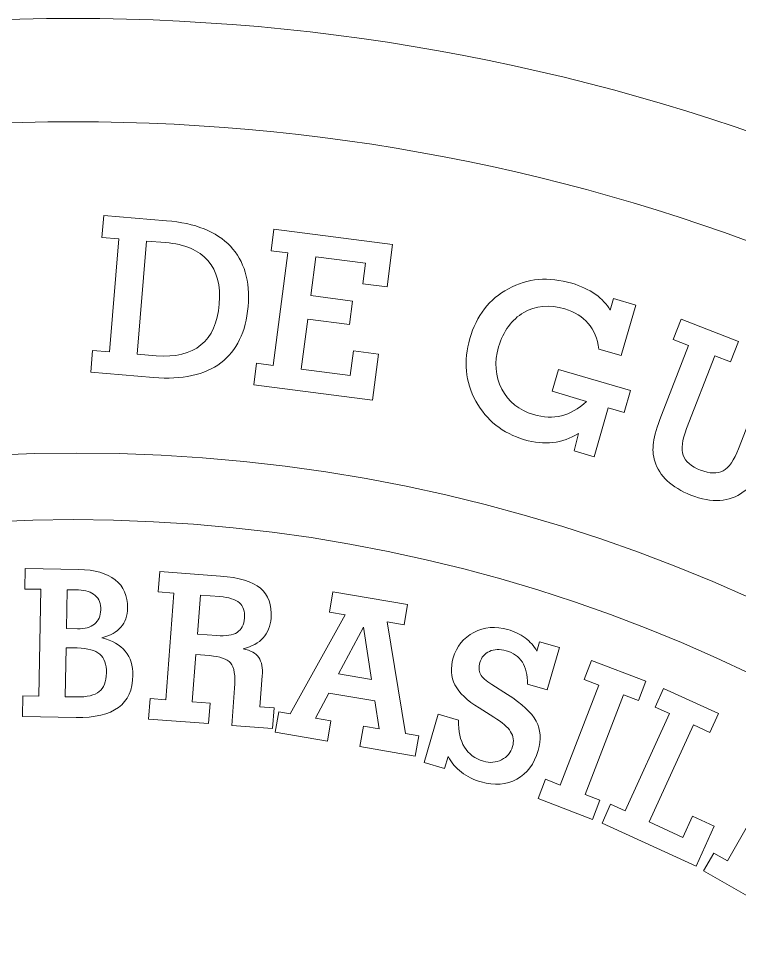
# Model space of a CAD drawing. Header units: millimetres. Extents: x -30 to 30, y -30 to 30.
# Drawn here: x -0.8 to 9.69, y 16.57 to 30 of the extents above; entities that cross this region are included whole.
import ezdxf

# ---------------------------------------------------------------- set-up
doc = ezdxf.new("R2010")
doc.units = ezdxf.units.MM
doc.header["$MEASUREMENT"] = 0
doc.layers.add('Camada 1', color=7, linetype='Continuous')

msp = doc.modelspace()

# ---------------------------------------------------------------- linework, layer by layer
at = {"layer": 'Camada 1', "lineweight": 20}
for points, knots in [([(0, 30), (16.5685, 30), (30, 16.5685), (30, 0), (30, 0), (30, -16.5686), (16.5685, -30), (0, -30), (0, -30), (-16.5685, -30), (-30, -16.5686), (-30, 0), (-30, 0), (-30, 16.5685), (-16.5685, 30), (0, 30)], [0, 0, 0, 0, 0.2, 0.2, 0.2, 0.2, 0.4, 0.4, 0.4, 0.4, 0.6, 0.6, 0.6, 0.6, 1, 1, 1, 1]), ([(0, 28.5), (15.7401, 28.5), (28.5, 15.7401), (28.5, 0), (28.5, 0), (28.5, -15.7401), (15.7401, -28.5), (0, -28.5), (0, -28.5), (-15.7401, -28.5), (-28.5, -15.7401), (-28.5, 0), (-28.5, 0), (-28.5, 15.7401), (-15.7401, 28.5), (0, 28.5)], [0, 0, 0, 0, 0.2, 0.2, 0.2, 0.2, 0.4, 0.4, 0.4, 0.4, 0.6, 0.6, 0.6, 0.6, 1, 1, 1, 1]), ([(1.3566, 27.0615), (1.7745, 27.0268), (2.0838, 26.9032), (2.2852, 26.6904), (2.2852, 26.6904), (2.4867, 26.4776), (2.5723, 26.186), (2.5414, 25.8152), (2.5414, 25.8152), (2.5107, 25.4455), (2.3784, 25.1722), (2.145, 24.9958), (2.145, 24.9958), (1.9112, 24.8193), (1.5853, 24.7482), (1.168, 24.7829), (1.168, 24.7829), (1.168, 24.7829), (0.254, 24.8582), (0.254, 24.8582), (0.254, 24.8582), (0.254, 24.8582), (0.2803, 25.1755), (0.2803, 25.1755), (0.2803, 25.1755), (0.2803, 25.1755), (0.5246, 25.1556), (0.5246, 25.1556), (0.5246, 25.1556), (0.5246, 25.1556), (0.6608, 26.7995), (0.6608, 26.7995), (0.6608, 26.7995), (0.6608, 26.7995), (0.4164, 26.8194), (0.4164, 26.8194), (0.4164, 26.8194), (0.4164, 26.8194), (0.4426, 27.1367), (0.4426, 27.1367), (0.4426, 27.1367), (0.4426, 27.1367), (1.3566, 27.0615), (1.3566, 27.0615)], [0, 0, 0, 0, 0.0833333, 0.0833333, 0.0833333, 0.0833333, 0.1666667, 0.1666667, 0.1666667, 0.1666667, 0.25, 0.25, 0.25, 0.25, 0.3333333, 0.3333333, 0.3333333, 0.3333333, 0.4166667, 0.4166667, 0.4166667, 0.4166667, 0.5, 0.5, 0.5, 0.5, 0.5833333, 0.5833333, 0.5833333, 0.5833333, 0.6666667, 0.6666667, 0.6666667, 0.6666667, 0.75, 0.75, 0.75, 0.75, 0.8333333, 0.8333333, 0.8333333, 0.8333333, 1, 1, 1, 1]), ([(2.6255, 24.6747), (2.6255, 24.6747), (2.666, 24.9892), (2.666, 24.9892), (2.666, 24.9892), (2.666, 24.9892), (2.9075, 24.9578), (2.9075, 24.9578), (2.9075, 24.9578), (2.9075, 24.9578), (3.1191, 26.5942), (3.1191, 26.5942), (3.1191, 26.5942), (3.1191, 26.5942), (2.8777, 26.6256), (2.8777, 26.6256), (2.8777, 26.6256), (2.8777, 26.6256), (2.9187, 26.9402), (2.9187, 26.9402), (2.9187, 26.9402), (2.9187, 26.9402), (4.6441, 26.7168), (4.6441, 26.7168), (4.6441, 26.7168), (4.6441, 26.7168), (4.5641, 26.1003), (4.5641, 26.1003), (4.5641, 26.1003), (4.5641, 26.1003), (4.2114, 26.1459), (4.2114, 26.1459), (4.2114, 26.1459), (4.2114, 26.1459), (4.2498, 26.4447), (4.2498, 26.4447), (4.2498, 26.4447), (4.2498, 26.4447), (3.5254, 26.5384), (3.5254, 26.5384), (3.5254, 26.5384), (3.5254, 26.5384), (3.4525, 25.9727), (3.4525, 25.9727), (3.4525, 25.9727), (3.4525, 25.9727), (4.0599, 25.8943), (4.0599, 25.8943), (4.0599, 25.8943), (4.0599, 25.8943), (4.0158, 25.5542), (4.0158, 25.5542), (4.0158, 25.5542), (4.0158, 25.5542), (3.4084, 25.6328), (3.4084, 25.6328), (3.4084, 25.6328), (3.4084, 25.6328), (3.3142, 24.9052), (3.3142, 24.9052), (3.3142, 24.9052), (3.3142, 24.9052), (4.0264, 24.813), (4.0264, 24.813), (4.0264, 24.813), (4.0264, 24.813), (4.0725, 25.1688), (4.0725, 25.1688), (4.0725, 25.1688), (4.0725, 25.1688), (4.4374, 25.1217), (4.4374, 25.1217), (4.4374, 25.1217), (4.4374, 25.1217), (4.3508, 24.4513), (4.3508, 24.4513), (4.3508, 24.4513), (4.3508, 24.4513), (2.6255, 24.6747), (2.6255, 24.6747)], [0, 0, 0, 0, 0.047619, 0.047619, 0.047619, 0.047619, 0.0952381, 0.0952381, 0.0952381, 0.0952381, 0.1428571, 0.1428571, 0.1428571, 0.1428571, 0.1904762, 0.1904762, 0.1904762, 0.1904762, 0.2380952, 0.2380952, 0.2380952, 0.2380952, 0.2857143, 0.2857143, 0.2857143, 0.2857143, 0.3333333, 0.3333333, 0.3333333, 0.3333333, 0.3809524, 0.3809524, 0.3809524, 0.3809524, 0.4285714, 0.4285714, 0.4285714, 0.4285714, 0.4761905, 0.4761905, 0.4761905, 0.4761905, 0.5238095, 0.5238095, 0.5238095, 0.5238095, 0.5714286, 0.5714286, 0.5714286, 0.5714286, 0.6190476, 0.6190476, 0.6190476, 0.6190476, 0.6666667, 0.6666667, 0.6666667, 0.6666667, 0.7142857, 0.7142857, 0.7142857, 0.7142857, 0.7619048, 0.7619048, 0.7619048, 0.7619048, 0.8095238, 0.8095238, 0.8095238, 0.8095238, 0.8571429, 0.8571429, 0.8571429, 0.8571429, 0.9047619, 0.9047619, 0.9047619, 0.9047619, 1, 1, 1, 1]), ([(1.067, 26.7659), (1.067, 26.7659), (0.9308, 25.122), (0.9308, 25.122), (0.9308, 25.122), (0.9308, 25.122), (1.2069, 25.0992), (1.2069, 25.0992), (1.2069, 25.0992), (1.4846, 25.0758), (1.7014, 25.128), (1.8561, 25.2557), (1.8561, 25.2557), (2.0114, 25.3834), (2.1004, 25.5813), (2.1226, 25.85), (2.1226, 25.85), (2.1448, 26.1197), (2.09, 26.3301), (1.958, 26.4812), (1.958, 26.4812), (1.8255, 26.6328), (1.6207, 26.7197), (1.3431, 26.743), (1.3431, 26.743), (1.3431, 26.743), (1.067, 26.7659), (1.067, 26.7659)], [0, 0, 0, 0, 0.125, 0.125, 0.125, 0.125, 0.25, 0.25, 0.25, 0.25, 0.375, 0.375, 0.375, 0.375, 0.5, 0.5, 0.5, 0.5, 0.625, 0.625, 0.625, 0.625, 0.75, 0.75, 0.75, 0.75, 1, 1, 1, 1]), ([(7.3448, 23.9682), (7.2283, 23.897), (7.1049, 23.8539), (6.9736, 23.8388), (6.9736, 23.8388), (6.8429, 23.8237), (6.7059, 23.8372), (6.562, 23.8793), (6.562, 23.8793), (6.2421, 23.9731), (6.0059, 24.1599), (5.8531, 24.4406), (5.8531, 24.4406), (5.7001, 24.7209), (5.6711, 25.0242), (5.7659, 25.3488), (5.7659, 25.3488), (5.8635, 25.681), (6.0503, 25.923), (6.3273, 26.0737), (6.3273, 26.0737), (6.6044, 26.2245), (6.9114, 26.2509), (7.2477, 26.1523), (7.2477, 26.1523), (7.3794, 26.1134), (7.4936, 26.0607), (7.5897, 25.9934), (7.5897, 25.9934), (7.6864, 25.926), (7.7583, 25.8486), (7.8057, 25.7617), (7.8057, 25.7617), (7.8057, 25.7617), (7.8552, 25.9299), (7.8552, 25.9299), (7.8552, 25.9299), (7.8552, 25.9299), (8.1789, 25.835), (8.1789, 25.835), (8.1789, 25.835), (8.1789, 25.835), (7.9641, 25.102), (7.9641, 25.102), (7.9641, 25.102), (7.9641, 25.102), (7.6405, 25.1969), (7.6405, 25.1969), (7.6405, 25.1969), (7.6212, 25.3483), (7.5702, 25.4722), (7.4873, 25.5697), (7.4873, 25.5697), (7.4039, 25.6667), (7.2903, 25.7368), (7.1458, 25.7789), (7.1458, 25.7789), (6.9222, 25.8444), (6.7232, 25.8269), (6.5488, 25.7261), (6.5488, 25.7261), (6.3741, 25.6249), (6.253, 25.4584), (6.1848, 25.2263), (6.1848, 25.2263), (6.1198, 25.0042), (6.1358, 24.8004), (6.2317, 24.615), (6.2317, 24.615), (6.3276, 24.4296), (6.4808, 24.306), (6.6908, 24.2447), (6.6908, 24.2447), (6.8384, 24.2015), (6.9744, 24.1954), (7.0988, 24.2264), (7.0988, 24.2264), (7.2232, 24.2569), (7.3445, 24.327), (7.4622, 24.4358), (7.4622, 24.4358), (7.4622, 24.4358), (6.9608, 24.5823), (6.9608, 24.5823), (6.9608, 24.5823), (6.9608, 24.5823), (7.0541, 24.8996), (7.0541, 24.8996), (7.0541, 24.8996), (7.0541, 24.8996), (8.1013, 24.5932), (8.1013, 24.5932), (8.1013, 24.5932), (8.1013, 24.5932), (8.008, 24.2759), (8.008, 24.2759), (8.008, 24.2759), (8.008, 24.2759), (7.7796, 24.343), (7.7796, 24.343), (7.7796, 24.343), (7.7796, 24.343), (7.5717, 23.6323), (7.5717, 23.6323), (7.5717, 23.6323), (7.5717, 23.6323), (7.284, 23.7159), (7.284, 23.7159), (7.284, 23.7159), (7.284, 23.7159), (7.3448, 23.9682), (7.3448, 23.9682)], [0, 0, 0, 0, 0.0344828, 0.0344828, 0.0344828, 0.0344828, 0.0689655, 0.0689655, 0.0689655, 0.0689655, 0.1034483, 0.1034483, 0.1034483, 0.1034483, 0.137931, 0.137931, 0.137931, 0.137931, 0.1724138, 0.1724138, 0.1724138, 0.1724138, 0.2068966, 0.2068966, 0.2068966, 0.2068966, 0.2413793, 0.2413793, 0.2413793, 0.2413793, 0.2758621, 0.2758621, 0.2758621, 0.2758621, 0.3103448, 0.3103448, 0.3103448, 0.3103448, 0.3448276, 0.3448276, 0.3448276, 0.3448276, 0.3793103, 0.3793103, 0.3793103, 0.3793103, 0.4137931, 0.4137931, 0.4137931, 0.4137931, 0.4482759, 0.4482759, 0.4482759, 0.4482759, 0.4827586, 0.4827586, 0.4827586, 0.4827586, 0.5172414, 0.5172414, 0.5172414, 0.5172414, 0.5517241, 0.5517241, 0.5517241, 0.5517241, 0.5862069, 0.5862069, 0.5862069, 0.5862069, 0.6206897, 0.6206897, 0.6206897, 0.6206897, 0.6551724, 0.6551724, 0.6551724, 0.6551724, 0.6896552, 0.6896552, 0.6896552, 0.6896552, 0.7241379, 0.7241379, 0.7241379, 0.7241379, 0.7586207, 0.7586207, 0.7586207, 0.7586207, 0.7931034, 0.7931034, 0.7931034, 0.7931034, 0.8275862, 0.8275862, 0.8275862, 0.8275862, 0.862069, 0.862069, 0.862069, 0.862069, 0.8965517, 0.8965517, 0.8965517, 0.8965517, 0.9310345, 0.9310345, 0.9310345, 0.9310345, 1, 1, 1, 1]), ([(8.9179, 24.0412), (8.8525, 23.873), (8.8359, 23.7434), (8.8674, 23.6529), (8.8674, 23.6529), (8.8996, 23.5623), (8.9837, 23.4902), (9.1195, 23.4376), (9.1195, 23.4376), (9.2543, 23.385), (9.3644, 23.3816), (9.4492, 23.4281), (9.4492, 23.4281), (9.5333, 23.474), (9.6082, 23.5801), (9.673, 23.7468), (9.673, 23.7468), (9.673, 23.7468), (10.0855, 24.8044), (10.0855, 24.8044), (10.0855, 24.8044), (10.0855, 24.8044), (9.8603, 24.892), (9.8603, 24.892), (9.8603, 24.892), (9.8603, 24.892), (9.9756, 25.1871), (9.9756, 25.1871), (9.9756, 25.1871), (9.9756, 25.1871), (10.8101, 24.8618), (10.8101, 24.8618), (10.8101, 24.8618), (10.8101, 24.8618), (10.6947, 24.5667), (10.6947, 24.5667), (10.6947, 24.5667), (10.6947, 24.5667), (10.4694, 24.6544), (10.4694, 24.6544), (10.4694, 24.6544), (10.4694, 24.6544), (10.0739, 23.6402), (10.0739, 23.6402), (10.0739, 23.6402), (10.0139, 23.4863), (9.9597, 23.3727), (9.9114, 23.3002), (9.9114, 23.3002), (9.8632, 23.2273), (9.8064, 23.1671), (9.7412, 23.1196), (9.7412, 23.1196), (9.6411, 23.0451), (9.5278, 23.004), (9.4008, 22.9969), (9.4008, 22.9969), (9.2738, 22.9891), (9.1331, 23.0153), (8.9792, 23.0753), (8.9792, 23.0753), (8.8385, 23.1302), (8.7248, 23.1986), (8.6371, 23.2802), (8.6371, 23.2802), (8.55, 23.3619), (8.4893, 23.4572), (8.4551, 23.5658), (8.4551, 23.5658), (8.4288, 23.6495), (8.4226, 23.7405), (8.4355, 23.8389), (8.4355, 23.8389), (8.4484, 23.9377), (8.4867, 24.0695), (8.551, 24.234), (8.551, 24.234), (8.551, 24.234), (8.9464, 25.2482), (8.9464, 25.2482), (8.9464, 25.2482), (8.9464, 25.2482), (8.7212, 25.3364), (8.7212, 25.3364), (8.7212, 25.3364), (8.7212, 25.3364), (8.8365, 25.6315), (8.8365, 25.6315), (8.8365, 25.6315), (8.8365, 25.6315), (9.671, 25.3057), (9.671, 25.3057), (9.671, 25.3057), (9.671, 25.3057), (9.5556, 25.0106), (9.5556, 25.0106), (9.5556, 25.0106), (9.5556, 25.0106), (9.3304, 25.0989), (9.3304, 25.0989), (9.3304, 25.0989), (9.3304, 25.0989), (8.9179, 24.0412), (8.9179, 24.0412)], [0, 0, 0, 0, 0.037037, 0.037037, 0.037037, 0.037037, 0.0740741, 0.0740741, 0.0740741, 0.0740741, 0.1111111, 0.1111111, 0.1111111, 0.1111111, 0.1481481, 0.1481481, 0.1481481, 0.1481481, 0.1851852, 0.1851852, 0.1851852, 0.1851852, 0.2222222, 0.2222222, 0.2222222, 0.2222222, 0.2592593, 0.2592593, 0.2592593, 0.2592593, 0.2962963, 0.2962963, 0.2962963, 0.2962963, 0.3333333, 0.3333333, 0.3333333, 0.3333333, 0.3703704, 0.3703704, 0.3703704, 0.3703704, 0.4074074, 0.4074074, 0.4074074, 0.4074074, 0.4444444, 0.4444444, 0.4444444, 0.4444444, 0.4814815, 0.4814815, 0.4814815, 0.4814815, 0.5185185, 0.5185185, 0.5185185, 0.5185185, 0.5555556, 0.5555556, 0.5555556, 0.5555556, 0.5925926, 0.5925926, 0.5925926, 0.5925926, 0.6296296, 0.6296296, 0.6296296, 0.6296296, 0.6666667, 0.6666667, 0.6666667, 0.6666667, 0.7037037, 0.7037037, 0.7037037, 0.7037037, 0.7407407, 0.7407407, 0.7407407, 0.7407407, 0.7777778, 0.7777778, 0.7777778, 0.7777778, 0.8148148, 0.8148148, 0.8148148, 0.8148148, 0.8518519, 0.8518519, 0.8518519, 0.8518519, 0.8888889, 0.8888889, 0.8888889, 0.8888889, 0.9259259, 0.9259259, 0.9259259, 0.9259259, 1, 1, 1, 1]), ([(0.0541, 23.6848), (13.1709, 23.6848), (23.8041, 13.0516), (23.8041, -0.0652), (23.8041, -0.0652), (23.8041, -13.182), (13.1709, -23.8152), (0.0541, -23.8152), (0.0541, -23.8152), (-13.0627, -23.8152), (-23.6959, -13.182), (-23.6959, -0.0652), (-23.6959, -0.0652), (-23.6959, 13.0516), (-13.0627, 23.6848), (0.0541, 23.6848)], [0, 0, 0, 0, 0.2, 0.2, 0.2, 0.2, 0.4, 0.4, 0.4, 0.4, 0.6, 0.6, 0.6, 0.6, 1, 1, 1, 1]), ([(0, 22.7174), (12.5464, 22.7174), (22.7174, 12.5464), (22.7174, 0), (22.7174, 0), (22.7174, -12.5464), (12.5464, -22.7174), (0, -22.7174), (0, -22.7174), (-12.5464, -22.7174), (-22.7174, -12.5464), (-22.7174, 0), (-22.7174, 0), (-22.7174, 12.5464), (-12.5464, 22.7174), (0, 22.7174)], [0, 0, 0, 0, 0.2, 0.2, 0.2, 0.2, 0.4, 0.4, 0.4, 0.4, 0.6, 0.6, 0.6, 0.6, 1, 1, 1, 1]), ([(-0.7365, 19.8567), (-0.7365, 19.8567), (-0.7311, 20.1554), (-0.7311, 20.1554), (-0.7311, 20.1554), (-0.7311, 20.1554), (-0.5011, 20.1512), (-0.5011, 20.1512), (-0.5011, 20.1512), (-0.5011, 20.1512), (-0.473, 21.7051), (-0.473, 21.7051), (-0.473, 21.7051), (-0.473, 21.7051), (-0.703, 21.7092), (-0.703, 21.7092), (-0.703, 21.7092), (-0.703, 21.7092), (-0.6976, 22.008), (-0.6976, 22.008), (-0.6976, 22.008), (-0.6976, 22.008), (0.0797, 21.994), (0.0797, 21.994), (0.0797, 21.994), (0.3123, 21.9897), (0.4897, 21.9397), (0.6116, 21.8434), (0.6116, 21.8434), (0.7334, 21.7475), (0.7927, 21.6109), (0.7895, 21.4341), (0.7895, 21.4341), (0.7875, 21.3197), (0.7554, 21.2265), (0.6938, 21.1549), (0.6938, 21.1549), (0.6322, 21.0838), (0.5396, 21.0327), (0.4166, 21.002), (0.4166, 21.002), (0.5663, 20.963), (0.6796, 20.8971), (0.7562, 20.8045), (0.7562, 20.8045), (0.8327, 20.7115), (0.87, 20.5952), (0.8675, 20.4554), (0.8675, 20.4554), (0.8637, 20.2452), (0.793, 20.0891), (0.6558, 19.9874), (0.6558, 19.9874), (0.5179, 19.8858), (0.3133, 19.8377), (0.0409, 19.8426), (0.0409, 19.8426), (0.0409, 19.8426), (-0.7365, 19.8567), (-0.7365, 19.8567)], [0, 0, 0, 0, 0.0625, 0.0625, 0.0625, 0.0625, 0.125, 0.125, 0.125, 0.125, 0.1875, 0.1875, 0.1875, 0.1875, 0.25, 0.25, 0.25, 0.25, 0.3125, 0.3125, 0.3125, 0.3125, 0.375, 0.375, 0.375, 0.375, 0.4375, 0.4375, 0.4375, 0.4375, 0.5, 0.5, 0.5, 0.5, 0.5625, 0.5625, 0.5625, 0.5625, 0.625, 0.625, 0.625, 0.625, 0.6875, 0.6875, 0.6875, 0.6875, 0.75, 0.75, 0.75, 0.75, 0.8125, 0.8125, 0.8125, 0.8125, 0.875, 0.875, 0.875, 0.875, 1, 1, 1, 1]), ([(1.731, 20.0708), (1.731, 20.0708), (1.9903, 20.0512), (1.9903, 20.0512), (1.9903, 20.0512), (1.9903, 20.0512), (1.9677, 19.7532), (1.9677, 19.7532), (1.9677, 19.7532), (1.9677, 19.7532), (1.0946, 19.8194), (1.0946, 19.8194), (1.0946, 19.8194), (1.0946, 19.8194), (1.1172, 20.1174), (1.1172, 20.1174), (1.1172, 20.1174), (1.1172, 20.1174), (1.3466, 20.1), (1.3466, 20.1), (1.3466, 20.1), (1.3466, 20.1), (1.4642, 21.6496), (1.4642, 21.6496), (1.4642, 21.6496), (1.4642, 21.6496), (1.2348, 21.667), (1.2348, 21.667), (1.2348, 21.667), (1.2348, 21.667), (1.2574, 21.965), (1.2574, 21.965), (1.2574, 21.965), (1.2574, 21.965), (2.1419, 21.8979), (2.1419, 21.8979), (2.1419, 21.8979), (2.4117, 21.8774), (2.6049, 21.8183), (2.7218, 21.72), (2.7218, 21.72), (2.8387, 21.6218), (2.8898, 21.478), (2.8754, 21.2877), (2.8754, 21.2877), (2.8664, 21.1696), (2.8286, 21.0736), (2.7622, 21.0002), (2.7622, 21.0002), (2.6956, 20.9268), (2.5987, 20.8737), (2.4723, 20.8413), (2.4723, 20.8413), (2.579, 20.8187), (2.6542, 20.7761), (2.6969, 20.7139), (2.6969, 20.7139), (2.7402, 20.6516), (2.7574, 20.5625), (2.7485, 20.4457), (2.7485, 20.4457), (2.7485, 20.4457), (2.7144, 19.9962), (2.7144, 19.9962), (2.7144, 19.9962), (2.7144, 19.9962), (2.9201, 19.9806), (2.9201, 19.9806), (2.9201, 19.9806), (2.9201, 19.9806), (2.8975, 19.6827), (2.8975, 19.6827), (2.8975, 19.6827), (2.8975, 19.6827), (2.3044, 19.7277), (2.3044, 19.7277), (2.3044, 19.7277), (2.3044, 19.7277), (2.3453, 20.267), (2.3453, 20.267), (2.3453, 20.267), (2.3594, 20.4523), (2.3403, 20.5751), (2.2879, 20.6345), (2.2879, 20.6345), (2.2354, 20.6939), (2.1337, 20.7296), (1.9828, 20.7411), (1.9828, 20.7411), (1.9828, 20.7411), (1.783, 20.7563), (1.783, 20.7563), (1.783, 20.7563), (1.783, 20.7563), (1.731, 20.0708), (1.731, 20.0708)], [0, 0, 0, 0, 0.04, 0.04, 0.04, 0.04, 0.08, 0.08, 0.08, 0.08, 0.12, 0.12, 0.12, 0.12, 0.16, 0.16, 0.16, 0.16, 0.2, 0.2, 0.2, 0.2, 0.24, 0.24, 0.24, 0.24, 0.28, 0.28, 0.28, 0.28, 0.32, 0.32, 0.32, 0.32, 0.36, 0.36, 0.36, 0.36, 0.4, 0.4, 0.4, 0.4, 0.44, 0.44, 0.44, 0.44, 0.48, 0.48, 0.48, 0.48, 0.52, 0.52, 0.52, 0.52, 0.56, 0.56, 0.56, 0.56, 0.6, 0.6, 0.6, 0.6, 0.64, 0.64, 0.64, 0.64, 0.68, 0.68, 0.68, 0.68, 0.72, 0.72, 0.72, 0.72, 0.76, 0.76, 0.76, 0.76, 0.8, 0.8, 0.8, 0.8, 0.84, 0.84, 0.84, 0.84, 0.88, 0.88, 0.88, 0.88, 0.92, 0.92, 0.92, 0.92, 1, 1, 1, 1]), ([(-0.0875, 21.6981), (-0.0875, 21.6981), (-0.0977, 21.1333), (-0.0977, 21.1333), (-0.0977, 21.1333), (-0.0977, 21.1333), (0.0641, 21.1304), (0.0641, 21.1304), (0.0641, 21.1304), (0.1672, 21.1285), (0.2489, 21.152), (0.3085, 21.2003), (0.3085, 21.2003), (0.3682, 21.249), (0.3988, 21.3172), (0.4003, 21.4049), (0.4003, 21.4049), (0.402, 21.4959), (0.375, 21.5666), (0.3191, 21.6171), (0.3191, 21.6171), (0.2627, 21.6674), (0.1814, 21.6933), (0.0743, 21.6952), (0.0743, 21.6952), (0.0743, 21.6952), (-0.0875, 21.6981), (-0.0875, 21.6981)], [0, 0, 0, 0, 0.125, 0.125, 0.125, 0.125, 0.25, 0.25, 0.25, 0.25, 0.375, 0.375, 0.375, 0.375, 0.5, 0.5, 0.5, 0.5, 0.625, 0.625, 0.625, 0.625, 0.75, 0.75, 0.75, 0.75, 1, 1, 1, 1]), ([(1.8486, 21.6205), (1.8486, 21.6205), (1.8056, 21.0543), (1.8056, 21.0543), (1.8056, 21.0543), (1.8056, 21.0543), (2.0868, 21.033), (2.0868, 21.033), (2.0868, 21.033), (2.2204, 21.0228), (2.319, 21.0378), (2.3824, 21.0784), (2.3824, 21.0784), (2.446, 21.119), (2.4812, 21.1883), (2.4887, 21.2867), (2.4887, 21.2867), (2.4962, 21.3855), (2.4718, 21.4598), (2.4151, 21.5095), (2.4151, 21.5095), (2.3585, 21.5593), (2.2633, 21.589), (2.1298, 21.5991), (2.1298, 21.5991), (2.1298, 21.5991), (1.8486, 21.6205), (1.8486, 21.6205)], [0, 0, 0, 0, 0.125, 0.125, 0.125, 0.125, 0.25, 0.25, 0.25, 0.25, 0.375, 0.375, 0.375, 0.375, 0.5, 0.5, 0.5, 0.5, 0.625, 0.625, 0.625, 0.625, 0.75, 0.75, 0.75, 0.75, 1, 1, 1, 1]), ([(3.5211, 19.8333), (3.5211, 19.8333), (3.7469, 19.7947), (3.7469, 19.7947), (3.7469, 19.7947), (3.7469, 19.7947), (3.6966, 19.5002), (3.6966, 19.5002), (3.6966, 19.5002), (3.6966, 19.5002), (2.937, 19.6298), (2.937, 19.6298), (2.937, 19.6298), (2.937, 19.6298), (2.9873, 19.9244), (2.9873, 19.9244), (2.9873, 19.9244), (2.9873, 19.9244), (3.1558, 19.8956), (3.1558, 19.8956), (3.1558, 19.8956), (3.1558, 19.8956), (3.9524, 21.3362), (3.9524, 21.3362), (3.9524, 21.3362), (3.9524, 21.3362), (3.7236, 21.3753), (3.7236, 21.3753), (3.7236, 21.3753), (3.7236, 21.3753), (3.7738, 21.6698), (3.7738, 21.6698), (3.7738, 21.6698), (3.7738, 21.6698), (4.8598, 21.4845), (4.8598, 21.4845), (4.8598, 21.4845), (4.8598, 21.4845), (4.8096, 21.1899), (4.8096, 21.1899), (4.8096, 21.1899), (4.8096, 21.1899), (4.5651, 21.2317), (4.5651, 21.2317), (4.5651, 21.2317), (4.5651, 21.2317), (4.8285, 19.6101), (4.8285, 19.6101), (4.8285, 19.6101), (4.8285, 19.6101), (5.023, 19.577), (5.023, 19.577), (5.023, 19.577), (5.023, 19.577), (4.9727, 19.2824), (4.9727, 19.2824), (4.9727, 19.2824), (4.9727, 19.2824), (4.1684, 19.4197), (4.1684, 19.4197), (4.1684, 19.4197), (4.1684, 19.4197), (4.2187, 19.7142), (4.2187, 19.7142), (4.2187, 19.7142), (4.2187, 19.7142), (4.446, 19.6754), (4.446, 19.6754), (4.446, 19.6754), (4.446, 19.6754), (4.3827, 20.0834), (4.3827, 20.0834), (4.3827, 20.0834), (4.3827, 20.0834), (3.7165, 20.1971), (3.7165, 20.1971), (3.7165, 20.1971), (3.7165, 20.1971), (3.5211, 19.8333), (3.5211, 19.8333)], [0, 0, 0, 0, 0.047619, 0.047619, 0.047619, 0.047619, 0.0952381, 0.0952381, 0.0952381, 0.0952381, 0.1428571, 0.1428571, 0.1428571, 0.1428571, 0.1904762, 0.1904762, 0.1904762, 0.1904762, 0.2380952, 0.2380952, 0.2380952, 0.2380952, 0.2857143, 0.2857143, 0.2857143, 0.2857143, 0.3333333, 0.3333333, 0.3333333, 0.3333333, 0.3809524, 0.3809524, 0.3809524, 0.3809524, 0.4285714, 0.4285714, 0.4285714, 0.4285714, 0.4761905, 0.4761905, 0.4761905, 0.4761905, 0.5238095, 0.5238095, 0.5238095, 0.5238095, 0.5714286, 0.5714286, 0.5714286, 0.5714286, 0.6190476, 0.6190476, 0.6190476, 0.6190476, 0.6666667, 0.6666667, 0.6666667, 0.6666667, 0.7142857, 0.7142857, 0.7142857, 0.7142857, 0.7619048, 0.7619048, 0.7619048, 0.7619048, 0.8095238, 0.8095238, 0.8095238, 0.8095238, 0.8571429, 0.8571429, 0.8571429, 0.8571429, 0.9047619, 0.9047619, 0.9047619, 0.9047619, 1, 1, 1, 1]), ([(3.8576, 20.4762), (3.8576, 20.4762), (4.3378, 20.3943), (4.3378, 20.3943), (4.3378, 20.3943), (4.3378, 20.3943), (4.2219, 21.1543), (4.2219, 21.1543), (4.2219, 21.1543), (4.2219, 21.1543), (3.8576, 20.4762), (3.8576, 20.4762)], [0, 0, 0, 0, 0.25, 0.25, 0.25, 0.25, 0.5, 0.5, 0.5, 0.5, 1, 1, 1, 1]), ([(5.4504, 19.2774), (5.4504, 19.2774), (5.3998, 19.1023), (5.3998, 19.1023), (5.3998, 19.1023), (5.3998, 19.1023), (5.1012, 19.1885), (5.1012, 19.1885), (5.1012, 19.1885), (5.1012, 19.1885), (5.3035, 19.8891), (5.3035, 19.8891), (5.3035, 19.8891), (5.3035, 19.8891), (5.6021, 19.8029), (5.6021, 19.8029), (5.6021, 19.8029), (5.5986, 19.6432), (5.6267, 19.5127), (5.6872, 19.4117), (5.6872, 19.4117), (5.7477, 19.3109), (5.8396, 19.2428), (5.963, 19.2072), (5.963, 19.2072), (6.0574, 19.1799), (6.1453, 19.1867), (6.2272, 19.2279), (6.2272, 19.2279), (6.309, 19.269), (6.3624, 19.3334), (6.3874, 19.4201), (6.3874, 19.4201), (6.4101, 19.4986), (6.4008, 19.5707), (6.3595, 19.636), (6.3595, 19.636), (6.3185, 19.7018), (6.237, 19.7719), (6.1163, 19.8473), (6.1163, 19.8473), (6.1163, 19.8473), (5.8999, 19.9813), (5.8999, 19.9813), (5.8999, 19.9813), (5.7261, 20.0885), (5.6094, 20.1999), (5.5501, 20.3156), (5.5501, 20.3156), (5.4908, 20.4317), (5.4823, 20.5622), (5.5245, 20.7081), (5.5245, 20.7081), (5.5731, 20.8766), (5.673, 21.0002), (5.8243, 21.0788), (5.8243, 21.0788), (5.9758, 21.158), (6.1404, 21.1717), (6.318, 21.1204), (6.318, 21.1204), (6.4136, 21.0928), (6.4974, 21.0525), (6.57, 20.9988), (6.57, 20.9988), (6.6429, 20.9457), (6.7001, 20.8819), (6.7415, 20.8078), (6.7415, 20.8078), (6.7415, 20.8078), (6.7806, 20.9432), (6.7806, 20.9432), (6.7806, 20.9432), (6.7806, 20.9432), (7.0676, 20.8603), (7.0676, 20.8603), (7.0676, 20.8603), (7.0676, 20.8603), (6.8902, 20.2459), (6.8902, 20.2459), (6.8902, 20.2459), (6.8902, 20.2459), (6.6032, 20.3288), (6.6032, 20.3288), (6.6032, 20.3288), (6.606, 20.4607), (6.5811, 20.5669), (6.5297, 20.6471), (6.5297, 20.6471), (6.4777, 20.7274), (6.3988, 20.7828), (6.292, 20.8136), (6.292, 20.8136), (6.2021, 20.8396), (6.1219, 20.8363), (6.0511, 20.8034), (6.0511, 20.8034), (5.9806, 20.7709), (5.9343, 20.7164), (5.9125, 20.6407), (5.9125, 20.6407), (5.8938, 20.5761), (5.8972, 20.5196), (5.9221, 20.4715), (5.9221, 20.4715), (5.9471, 20.4233), (6.001, 20.3731), (6.0844, 20.3205), (6.0844, 20.3205), (6.0844, 20.3205), (6.3144, 20.1763), (6.3144, 20.1763), (6.3144, 20.1763), (6.5258, 20.0427), (6.6648, 19.9138), (6.7305, 19.7896), (6.7305, 19.7896), (6.7964, 19.6659), (6.8059, 19.5226), (6.7591, 19.3605), (6.7591, 19.3605), (6.7031, 19.1667), (6.5995, 19.0286), (6.4485, 18.9457), (6.4485, 18.9457), (6.2975, 18.8628), (6.1252, 18.8493), (5.9309, 18.9055), (5.9309, 18.9055), (5.8204, 18.9374), (5.7246, 18.9847), (5.6437, 19.0474), (5.6437, 19.0474), (5.5628, 19.1102), (5.4983, 19.1869), (5.4504, 19.2774)], [0, 0, 0, 0, 0.0285714, 0.0285714, 0.0285714, 0.0285714, 0.0571429, 0.0571429, 0.0571429, 0.0571429, 0.0857143, 0.0857143, 0.0857143, 0.0857143, 0.1142857, 0.1142857, 0.1142857, 0.1142857, 0.1428571, 0.1428571, 0.1428571, 0.1428571, 0.1714286, 0.1714286, 0.1714286, 0.1714286, 0.2, 0.2, 0.2, 0.2, 0.2285714, 0.2285714, 0.2285714, 0.2285714, 0.2571429, 0.2571429, 0.2571429, 0.2571429, 0.2857143, 0.2857143, 0.2857143, 0.2857143, 0.3142857, 0.3142857, 0.3142857, 0.3142857, 0.3428571, 0.3428571, 0.3428571, 0.3428571, 0.3714286, 0.3714286, 0.3714286, 0.3714286, 0.4, 0.4, 0.4, 0.4, 0.4285714, 0.4285714, 0.4285714, 0.4285714, 0.4571429, 0.4571429, 0.4571429, 0.4571429, 0.4857143, 0.4857143, 0.4857143, 0.4857143, 0.5142857, 0.5142857, 0.5142857, 0.5142857, 0.5428571, 0.5428571, 0.5428571, 0.5428571, 0.5714286, 0.5714286, 0.5714286, 0.5714286, 0.6, 0.6, 0.6, 0.6, 0.6285714, 0.6285714, 0.6285714, 0.6285714, 0.6571429, 0.6571429, 0.6571429, 0.6571429, 0.6857143, 0.6857143, 0.6857143, 0.6857143, 0.7142857, 0.7142857, 0.7142857, 0.7142857, 0.7428571, 0.7428571, 0.7428571, 0.7428571, 0.7714286, 0.7714286, 0.7714286, 0.7714286, 0.8, 0.8, 0.8, 0.8, 0.8285714, 0.8285714, 0.8285714, 0.8285714, 0.8571429, 0.8571429, 0.8571429, 0.8571429, 0.8857143, 0.8857143, 0.8857143, 0.8857143, 0.9142857, 0.9142857, 0.9142857, 0.9142857, 0.9428571, 0.9428571, 0.9428571, 0.9428571, 1, 1, 1, 1]), ([(-0.1028, 20.8555), (-0.1028, 20.8555), (-0.1156, 20.1443), (-0.1156, 20.1443), (-0.1156, 20.1443), (-0.1156, 20.1443), (0.0463, 20.1414), (0.0463, 20.1414), (0.0463, 20.1414), (0.1996, 20.1386), (0.3102, 20.1645), (0.3779, 20.2186), (0.3779, 20.2186), (0.4452, 20.2732), (0.4802, 20.3632), (0.4825, 20.4902), (0.4825, 20.4902), (0.4848, 20.6137), (0.4525, 20.7045), (0.3853, 20.7619), (0.3853, 20.7619), (0.3186, 20.8194), (0.2095, 20.8498), (0.0591, 20.8525), (0.0591, 20.8525), (0.0591, 20.8525), (-0.1028, 20.8555), (-0.1028, 20.8555)], [0, 0, 0, 0, 0.125, 0.125, 0.125, 0.125, 0.25, 0.25, 0.25, 0.25, 0.375, 0.375, 0.375, 0.375, 0.5, 0.5, 0.5, 0.5, 0.625, 0.625, 0.625, 0.625, 0.75, 0.75, 0.75, 0.75, 1, 1, 1, 1]), ([(7.4414, 18.7224), (7.4414, 18.7224), (7.6561, 18.6395), (7.6561, 18.6395), (7.6561, 18.6395), (7.6561, 18.6395), (7.5485, 18.3608), (7.5485, 18.3608), (7.5485, 18.3608), (7.5485, 18.3608), (6.7595, 18.6655), (6.7595, 18.6655), (6.7595, 18.6655), (6.7595, 18.6655), (6.8671, 18.9442), (6.8671, 18.9442), (6.8671, 18.9442), (6.8671, 18.9442), (7.0818, 18.8613), (7.0818, 18.8613), (7.0818, 18.8613), (7.0818, 18.8613), (7.6417, 20.3111), (7.6417, 20.3111), (7.6417, 20.3111), (7.6417, 20.3111), (7.427, 20.394), (7.427, 20.394), (7.427, 20.394), (7.427, 20.394), (7.5347, 20.6727), (7.5347, 20.6727), (7.5347, 20.6727), (7.5347, 20.6727), (8.3237, 20.368), (8.3237, 20.368), (8.3237, 20.368), (8.3237, 20.368), (8.216, 20.0893), (8.216, 20.0893), (8.216, 20.0893), (8.216, 20.0893), (8.0013, 20.1722), (8.0013, 20.1722), (8.0013, 20.1722), (8.0013, 20.1722), (7.4414, 18.7224), (7.4414, 18.7224)], [0, 0, 0, 0, 0.0769231, 0.0769231, 0.0769231, 0.0769231, 0.1538462, 0.1538462, 0.1538462, 0.1538462, 0.2307692, 0.2307692, 0.2307692, 0.2307692, 0.3076923, 0.3076923, 0.3076923, 0.3076923, 0.3846154, 0.3846154, 0.3846154, 0.3846154, 0.4615385, 0.4615385, 0.4615385, 0.4615385, 0.5384615, 0.5384615, 0.5384615, 0.5384615, 0.6153846, 0.6153846, 0.6153846, 0.6153846, 0.6923077, 0.6923077, 0.6923077, 0.6923077, 0.7692308, 0.7692308, 0.7692308, 0.7692308, 0.8461538, 0.8461538, 0.8461538, 0.8461538, 1, 1, 1, 1]), ([(7.6887, 18.309), (7.6887, 18.309), (7.813, 18.5807), (7.813, 18.5807), (7.813, 18.5807), (7.813, 18.5807), (8.0223, 18.485), (8.0223, 18.485), (8.0223, 18.485), (8.0223, 18.485), (8.6689, 19.8982), (8.6689, 19.8982), (8.6689, 19.8982), (8.6689, 19.8982), (8.4596, 19.9939), (8.4596, 19.9939), (8.4596, 19.9939), (8.4596, 19.9939), (8.5839, 20.2657), (8.5839, 20.2657), (8.5839, 20.2657), (8.5839, 20.2657), (9.3829, 19.9001), (9.3829, 19.9001), (9.3829, 19.9001), (9.3829, 19.9001), (9.2573, 19.6257), (9.2573, 19.6257), (9.2573, 19.6257), (9.2573, 19.6257), (9.0182, 19.7351), (9.0182, 19.7351), (9.0182, 19.7351), (9.0182, 19.7351), (8.3728, 18.3246), (8.3728, 18.3246), (8.3728, 18.3246), (8.3728, 18.3246), (8.8621, 18.1008), (8.8621, 18.1008), (8.8621, 18.1008), (8.8621, 18.1008), (9.0026, 18.408), (9.0026, 18.408), (9.0026, 18.408), (9.0026, 18.408), (9.3205, 18.2625), (9.3205, 18.2625), (9.3205, 18.2625), (9.3205, 18.2625), (9.0557, 17.6836), (9.0557, 17.6836), (9.0557, 17.6836), (9.0557, 17.6836), (7.6887, 18.309), (7.6887, 18.309)], [0, 0, 0, 0, 0.0666667, 0.0666667, 0.0666667, 0.0666667, 0.1333333, 0.1333333, 0.1333333, 0.1333333, 0.2, 0.2, 0.2, 0.2, 0.2666667, 0.2666667, 0.2666667, 0.2666667, 0.3333333, 0.3333333, 0.3333333, 0.3333333, 0.4, 0.4, 0.4, 0.4, 0.4666667, 0.4666667, 0.4666667, 0.4666667, 0.5333333, 0.5333333, 0.5333333, 0.5333333, 0.6, 0.6, 0.6, 0.6, 0.6666667, 0.6666667, 0.6666667, 0.6666667, 0.7333333, 0.7333333, 0.7333333, 0.7333333, 0.8, 0.8, 0.8, 0.8, 0.8666667, 0.8666667, 0.8666667, 0.8666667, 1, 1, 1, 1]), ([(9.1644, 17.6131), (9.1644, 17.6131), (9.3126, 17.8725), (9.3126, 17.8725), (9.3126, 17.8725), (9.3126, 17.8725), (9.5124, 17.7583), (9.5124, 17.7583), (9.5124, 17.7583), (9.5124, 17.7583), (10.2837, 19.1075), (10.2837, 19.1075), (10.2837, 19.1075), (10.2837, 19.1075), (10.0839, 19.2217), (10.0839, 19.2217), (10.0839, 19.2217), (10.0839, 19.2217), (10.2322, 19.4811), (10.2322, 19.4811), (10.2322, 19.4811), (10.2322, 19.4811), (11.654, 18.6684), (11.654, 18.6684), (11.654, 18.6684), (11.654, 18.6684), (11.3633, 18.1599), (11.3633, 18.1599), (11.3633, 18.1599), (11.3633, 18.1599), (11.0727, 18.326), (11.0727, 18.326), (11.0727, 18.326), (11.0727, 18.326), (11.2136, 18.5725), (11.2136, 18.5725), (11.2136, 18.5725), (11.2136, 18.5725), (10.6169, 18.9136), (10.6169, 18.9136), (10.6169, 18.9136), (10.6169, 18.9136), (10.3499, 18.4466), (10.3499, 18.4466), (10.3499, 18.4466), (10.3499, 18.4466), (10.8502, 18.1606), (10.8502, 18.1606), (10.8502, 18.1606), (10.8502, 18.1606), (10.69, 17.8804), (10.69, 17.8804), (10.69, 17.8804), (10.69, 17.8804), (10.1897, 18.1664), (10.1897, 18.1664), (10.1897, 18.1664), (10.1897, 18.1664), (9.8471, 17.567), (9.8471, 17.567), (9.8471, 17.567), (9.8471, 17.567), (10.4339, 17.2316), (10.4339, 17.2316), (10.4339, 17.2316), (10.4339, 17.2316), (10.6015, 17.5248), (10.6015, 17.5248), (10.6015, 17.5248), (10.6015, 17.5248), (10.9021, 17.353), (10.9021, 17.353), (10.9021, 17.353), (10.9021, 17.353), (10.5861, 16.8004), (10.5861, 16.8004), (10.5861, 16.8004), (10.5861, 16.8004), (9.1644, 17.6131), (9.1644, 17.6131)], [0, 0, 0, 0, 0.047619, 0.047619, 0.047619, 0.047619, 0.0952381, 0.0952381, 0.0952381, 0.0952381, 0.1428571, 0.1428571, 0.1428571, 0.1428571, 0.1904762, 0.1904762, 0.1904762, 0.1904762, 0.2380952, 0.2380952, 0.2380952, 0.2380952, 0.2857143, 0.2857143, 0.2857143, 0.2857143, 0.3333333, 0.3333333, 0.3333333, 0.3333333, 0.3809524, 0.3809524, 0.3809524, 0.3809524, 0.4285714, 0.4285714, 0.4285714, 0.4285714, 0.4761905, 0.4761905, 0.4761905, 0.4761905, 0.5238095, 0.5238095, 0.5238095, 0.5238095, 0.5714286, 0.5714286, 0.5714286, 0.5714286, 0.6190476, 0.6190476, 0.6190476, 0.6190476, 0.6666667, 0.6666667, 0.6666667, 0.6666667, 0.7142857, 0.7142857, 0.7142857, 0.7142857, 0.7619048, 0.7619048, 0.7619048, 0.7619048, 0.8095238, 0.8095238, 0.8095238, 0.8095238, 0.8571429, 0.8571429, 0.8571429, 0.8571429, 0.9047619, 0.9047619, 0.9047619, 0.9047619, 1, 1, 1, 1])]:
    msp.add_open_spline(points, degree=3, knots=knots, dxfattribs=at)

doc.saveas('drawing.dxf')
